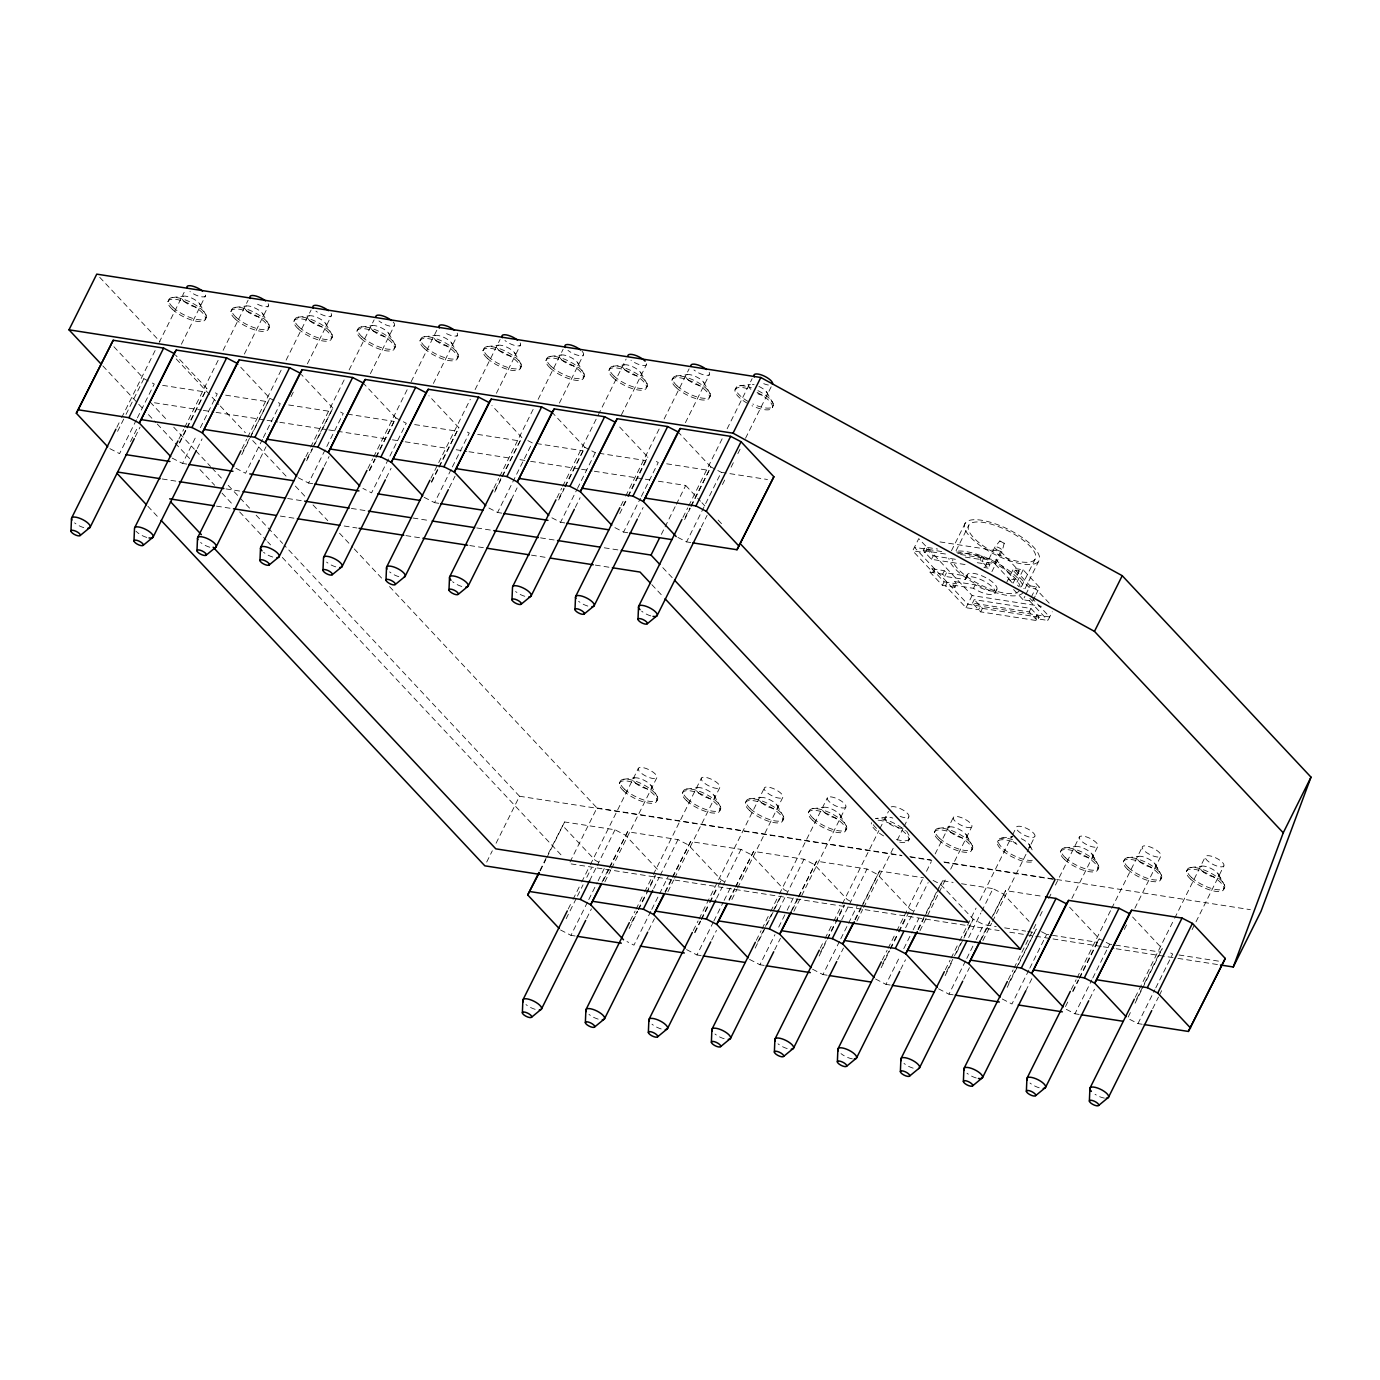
<?xml version="1.0" encoding="UTF-8"?>
<svg xmlns="http://www.w3.org/2000/svg" width="1380" height="1380" viewBox="0 0 1380 1380"><rect width="100%" height="100%" fill="white"/><g stroke="black" fill="none" stroke-linecap="round" stroke-linejoin="round"><path stroke-width="0.75" stroke-dasharray="5 3.75" d="M999.793 540.995L1004.209 543.272L999.793 540.995L994.842 547.187L984.578 567.801M1004.209 543.272L1002.208 550.982L991.927 571.596M167.981 301.685L168.843 299.943M116.852 427.3L120.698 419.589M121.664 417.657L155.302 350.175M159.149 342.464L184.144 292.336M117.593 431.354L125.097 416.294M126.029 414.414L143.848 378.689L111.021 343.655M136.43 419.779L119.56 453.641L109.158 448.276M137.379 417.899L154.25 384.037L150.782 382.26M130.513 441.617L138.017 426.558M135.24 436.77L140.053 427.145M181.384 344.224L205.413 296.027M205.413 319.108L206.293 317.365M230.978 311.501L231.84 309.758M178.9 439.03L183.695 429.404M184.661 427.472L219.265 358.058M223.112 350.348L248.107 300.219M179.331 442.67L185.903 429.508M186.835 427.628L206.862 388.487L175.45 354.988M179.659 443.032L186.231 429.87M187.163 427.99L206.862 388.487M172.155 458.091L182.557 463.439L196.633 435.235M200.376 427.714L217.264 393.852L212.054 391.178M197.288 448.517L202.084 438.875M244.381 354.039L268.427 305.843M268.427 328.906L269.29 327.163M293.974 321.298L294.854 319.556M241.897 448.845L246.71 439.202M247.658 437.27L281.313 369.788M286.109 360.146L311.104 310.017M243.277 450.605L269.859 398.303L237.032 363.268M241.724 454.727L249.228 439.685M250.16 437.788L269.859 398.303L275.051 400.976M262.441 439.392L245.554 473.254L235.152 467.889M263.373 437.512L280.261 403.65L276.794 401.873M260.285 458.315L266.047 446.741M291.042 396.612L293.94 390.833M307.395 363.837L331.424 315.64M331.424 338.721L332.287 336.979M356.989 331.114L357.851 329.372M305.86 456.728L309.707 449M310.673 447.086L344.31 379.603M349.123 369.961L374.118 319.832M307.223 458.522L311.915 449.121M312.846 447.241L332.856 408.101L301.461 374.601M306.602 460.765L332.856 408.101M298.166 477.704L308.568 483.052L343.258 413.465L338.065 410.774M324.248 466.199L329.061 456.556M370.392 373.652L394.421 325.456M394.421 348.519L395.284 346.777M419.986 340.912L420.848 339.17M367.908 468.458L372.704 458.816M373.67 456.884L407.307 389.402M411.154 381.691L437.115 329.63M369.288 470.218L374.912 458.919M375.843 457.039L395.87 417.916L363.026 382.881M369.599 470.58L375.222 459.281M376.171 457.401L395.87 417.916L406.272 423.263L389.384 457.125M388.453 459.005L371.565 492.867L362.906 488.399M386.297 477.929L391.092 468.286M433.389 383.45L457.436 335.254M457.436 358.334L458.298 356.592M482.983 350.727L483.863 348.985M430.905 478.256L470.321 399.217M475.117 389.574L500.112 339.446M431.354 481.896L437.909 468.734M438.857 466.854L458.867 427.714L428.887 395.732M431.664 482.258L438.236 469.096M439.168 467.216L458.867 427.714M424.16 497.318L434.562 502.665L451.45 468.82M452.381 466.94L469.269 433.079L465.802 431.285M449.293 487.744L455.055 476.169M496.403 393.265L520.433 345.069M520.433 368.132L521.295 366.39M545.997 360.525L546.86 358.783M493.902 488.072L498.715 478.429M499.681 476.497L533.318 409.015M538.131 399.372L563.126 349.244M495.282 489.831L500.923 478.532M501.854 476.652L521.864 437.529L491.901 405.53M494.678 492.074L521.864 437.529M488.9 508.013L497.576 512.48L532.266 442.877L527.074 440.203M511.342 499.474L517.103 487.899M559.4 403.064L583.43 354.867M583.43 377.947L584.292 376.205M608.994 370.34L609.857 368.598M556.916 497.87L561.712 488.227M562.678 486.312L597.281 416.898M598.247 414.966L626.123 359.059M559.228 497.749L563.92 488.348M564.851 486.467L584.861 447.327L552.034 412.292M558.607 499.991L564.23 488.71M565.179 486.83L584.861 447.327L590.071 450.001M551.897 517.811L560.573 522.278L576.512 490.314M577.461 488.434L595.28 452.692L645.668 460.541L647.875 457.142L617.895 425.144M575.305 507.357L580.1 497.714M621.448 414.811L646.444 364.682M646.444 387.746L647.306 386.003M671.991 380.138L672.871 378.396M620.879 505.753L624.726 498.042M625.675 496.11L659.33 428.628M664.125 418.985L689.12 368.857M623.173 505.684L626.917 498.145M627.866 496.265L645.668 460.541M619.741 513.567L627.245 498.508M628.176 496.627L647.875 457.142M614.911 527.626L623.57 532.093L640.458 498.232M641.389 496.352L658.277 462.49L654.81 460.713M638.302 517.155L643.115 507.512M685.412 422.677L709.441 374.48M709.441 397.561L710.303 395.819M486.692 862.069L492.315 850.787M496.075 843.249L519.518 796.243L284.09 544.996M661.348 534.37L664.159 528.73M665.091 526.85L675.407 506.167M676.338 504.286L685.722 485.467L658.105 481.172M747.236 403.236A20.7 7.107 26.5 0 1 735.005 389.954L735.868 388.211A20.7 7.107 26.5 0 1 751.393 387.832M682.91 517.483L687.723 507.84M688.689 505.925L722.327 438.443M727.139 428.801L752.135 378.672M685.239 517.362L689.914 507.961M690.863 506.081L710.873 466.94L678.046 431.906M684.618 519.605L690.241 508.323M691.173 506.443L710.873 466.94L716.082 469.614M677.908 537.424L686.585 541.891L721.274 472.305L767.487 479.498M701.299 526.97L707.077 515.395M722.447 484.553L725.345 478.757M731.107 467.199L733.988 461.403M737.834 453.692L740.715 447.914M745.528 438.271L771.472 386.21M539.908 870.487L547.411 855.445M548.343 853.565L564.61 821.963L615.014 829.794L625.416 835.159L658.243 870.193M540.218 870.866L545.859 859.568M546.791 857.687L564.61 821.963M772.438 407.359L773.3 405.616M389.54 586.586L596.971 807.956L569.216 863.621L999.155 930.551M619.361 783.392L620.224 781.649M568.232 909.006L572.079 901.295M573.045 899.363L580.739 883.942M581.705 882.01L589.381 866.588M590.347 864.656L638.405 768.263M566.162 918.701L576.478 898.001M577.427 896.12L583.05 884.839M586.793 877.318L591.485 867.917M589.691 880.578L596.246 867.416M597.195 865.536L615.014 829.794M560.539 929.982L570.941 935.347L587.828 901.485M588.76 899.605L597.195 882.665M598.144 880.785L605.648 865.743M601.973 882.182L608.528 869.02M609.477 867.14L627.607 831.761L678.011 839.609L688.413 844.974L721.24 879.991L724.707 881.786M603.232 880.664L608.856 869.383M609.788 867.503L627.607 831.761M586.638 918.476L591.434 908.834M604.889 881.837L610.667 870.28M611.616 868.348L656.811 777.734A10.35 3.554 26.5 0 0 644.684 768.022A10.35 3.554 26.5 0 0 641.338 773.231A10.35 3.554 26.5 0 0 656.811 777.734M656.811 800.797L657.673 799.072M682.375 793.19L683.238 791.465M630.281 920.736L635.093 911.093M636.042 909.178L643.736 893.74M644.702 891.825L652.395 876.386M653.344 874.471L701.42 778.061M631.661 922.495L637.284 911.214M638.233 909.334L645.736 894.274M646.668 892.394L655.103 875.472M629.177 928.499L637.612 911.576M638.543 909.696L655.431 875.834M653.637 888.513L659.261 877.232M660.192 875.351L678.011 839.609M650.825 911.283L633.955 945.145L627.003 941.574M651.757 909.403L668.644 875.558M664.97 891.998L671.543 878.818M672.474 876.938L690.604 841.576L741.008 849.407L751.41 854.772L784.254 889.807L787.721 891.584M665.298 892.36L671.853 879.181M672.802 877.301L690.604 841.576M648.669 930.206L654.448 918.649M667.903 891.653L673.664 880.078M674.63 878.163L719.808 787.532A10.35 3.554 26.5 0 0 707.698 777.837A10.35 3.554 26.5 0 0 704.335 783.029A10.35 3.554 26.5 0 0 719.808 787.532M719.808 810.612L720.67 808.87M745.373 803.005L746.235 801.263M693.278 930.551L698.09 920.909M699.056 918.977L764.417 787.877M694.658 932.294L700.298 921.012M701.23 919.132L708.734 904.09M709.665 902.21L717.169 887.168M694.985 932.673L700.609 921.374M701.558 919.494L709.044 904.452M709.993 902.572L717.497 887.53M718.428 885.649L721.24 879.991M716.634 898.311L722.258 887.03M723.189 885.149L741.008 849.407M686.55 949.595L696.952 954.96L712.891 922.978M713.822 921.098L723.206 902.279M724.138 900.398L731.642 885.356M728.916 899.915L734.539 888.634M735.471 886.753L753.618 851.374L804.023 859.223L814.424 864.587L847.251 899.605L852.443 902.296M729.227 900.278L734.867 888.996M735.799 887.116L753.618 851.374M711.666 940.022L716.479 930.379M731.866 899.536L736.661 889.893M737.627 887.961L782.805 797.347A10.35 3.554 26.5 0 0 770.696 787.635A10.35 3.554 26.5 0 0 767.332 792.845A10.35 3.554 26.5 0 0 782.805 797.347M934.933 569.198L933.208 572.683L912.68 550.793L918.752 538.614L972.106 595.539L1041.4 606.32M782.805 820.41L783.685 818.685M965.051 564.541L931.448 559.314L923.237 550.551L924.962 547.084L937.572 549.033M927.015 549.275L925.29 552.742L912.68 550.793M931.448 559.314L933.173 555.83L924.962 547.084M808.37 812.803L809.232 811.078M954.96 587.293L942.367 585.327L930.051 572.2L931.793 568.715L944.386 570.682L946.438 572.855L967.035 576.064A16.56 5.692 26.5 0 1 983.854 576.702A16.56 5.692 26.5 0 1 996.429 590.123A16.56 5.692 26.5 0 1 975.229 584.827L954.649 581.618L952.907 585.103L954.96 587.293L956.702 583.809L954.649 581.618M756.292 940.349L761.087 930.707M762.053 928.774L769.747 913.353M770.713 911.438L778.389 896M779.355 894.085L827.414 797.675M951.441 550.81L965.207 523.175M757.672 942.109L781.115 895.085M755.17 948.112L781.425 895.448M952.907 585.103L973.504 588.311A16.56 5.692 26.5 0 0 994.704 593.59A16.56 5.692 26.5 0 0 982.129 580.169A16.56 5.692 26.5 0 0 965.293 579.548L944.713 576.34L942.661 574.149L944.386 570.682M956.03 550.861L968.898 525.073M944.713 576.34L946.438 572.855M778.7 910.006L785.255 896.845M786.203 894.965L804.023 859.223M942.367 585.327L944.092 581.843L931.793 568.715M947.249 582.343L945.507 585.827L966.034 607.718L978.627 609.684L980.369 606.2M749.547 959.393L759.949 964.758L774.956 934.657M778.7 927.136L786.203 912.094M787.152 910.213L794.656 895.172M790.982 911.594L797.537 898.432M798.485 896.552L816.615 861.172L867.02 869.02L877.421 874.385L910.248 909.42L913.715 911.197M792.241 910.093L797.864 898.794M798.796 896.914L816.615 861.172M774.68 949.82L780.442 938.262M793.897 911.266L845.819 807.145A10.35 3.554 26.5 0 0 833.693 797.45A10.35 3.554 26.5 0 0 830.346 802.643A10.35 3.554 26.5 0 0 845.819 807.145M965.603 578.048L967.328 574.563M965.293 579.548L967.035 576.064M981.68 555.899L989.874 564.661L988.149 568.146L979.938 559.383L981.68 555.899L956.478 551.983M845.819 830.225L846.682 828.483M983.716 558.089L981.991 561.574L994.583 563.54L1013.058 583.24L1019.992 569.319M973.504 588.311L975.229 584.827M966.034 607.718L972.106 595.539M972.469 603.112L974.211 599.627L1030.912 608.459L1039.123 617.205L1037.38 620.69L980.68 611.875L972.469 603.112L1029.187 611.927L1037.38 620.69M994.583 563.54L1000.655 551.362L937.658 541.547M980.68 611.875L982.422 608.39L974.211 599.627M995.032 593.21L996.757 589.726M820.255 948.233L824.102 940.522M825.05 938.59L832.744 923.168M833.71 921.236L841.403 905.815M842.352 903.883L878.888 830.622M879.854 828.69L888.496 811.337M820.669 951.907L826.292 940.625M827.241 938.745L834.745 923.703M835.676 921.823L844.111 904.883M819.116 956.047L826.62 940.988M827.552 939.107L844.439 905.263M1006.762 582.257L1013.696 568.336L1023.149 569.819L1039.554 587.328L1036.087 594.297M841.697 919.805L867.02 869.02M1023.149 569.819L1016.198 583.74L1018.94 586.655M812.544 969.209L822.946 974.573L839.834 940.712M840.765 938.831L857.653 904.97M854.91 919.529L879.612 870.987L923.72 877.852M855.238 919.891L860.861 908.609M861.81 906.729L879.612 870.987M1021.321 586.811L1035.103 559.176A37.26 12.8 26.5 0 0 991.495 524.245A37.26 12.8 26.5 0 0 979.386 542.961A37.26 12.8 26.5 0 0 1035.103 559.176M837.677 959.635L843.456 948.06M856.911 921.064L862.673 909.506M863.639 907.574L893.429 847.803M897.276 840.092L903.055 828.518M904.003 826.603L908.816 816.96M1024.995 588.708L1038.778 561.073A41.4 14.231 26.5 0 0 990.34 522.244A41.4 14.231 26.5 0 0 976.885 543.065A41.4 14.231 26.5 0 0 1038.778 561.073M1035.224 596.022L1032.62 601.249L1023.167 599.783L1024.909 596.298M1025.771 594.556L1030.101 585.862L1013.696 568.336M908.816 840.023L909.679 838.298M1031.205 597.281L1036.415 586.845M1029.187 611.927L1030.912 608.459M1037.07 615.032L1035.328 618.499L1047.938 620.465L1052.267 611.771M934.381 832.416L935.243 830.691M882.286 959.963L887.099 950.32M888.065 948.388L895.741 932.966M896.707 931.052L922.668 878.991M926.515 871.28L931.31 861.638M935.157 853.927L953.425 817.288M882.734 963.602L889.307 950.441M890.238 948.56L897.742 933.501M898.673 931.621L906.177 916.579M881.182 967.725L889.617 950.803M890.566 948.923L898.052 933.863M899.001 931.983L910.248 909.42M905.642 927.74L911.266 916.458M912.197 914.578L928.154 882.596M875.558 979.006L885.96 984.371L900.019 956.15M903.779 948.629L912.215 931.707M913.146 929.827L918.787 918.545M917.924 929.327L925.428 914.284M926.36 912.404L937.606 889.841M938.555 887.961L942.626 880.785L953.131 882.424M918.235 929.706L923.858 918.407M924.807 916.527L936.054 893.964M937.003 892.084L942.626 880.785M900.674 969.433L905.487 959.807M919.908 930.879L926.635 917.39M927.602 915.458L938.176 894.24M939.142 892.325L946.818 876.886M950.665 869.176L971.813 826.758A10.35 3.554 26.5 0 0 959.704 817.064A10.35 3.554 26.5 0 0 956.34 822.256A10.35 3.554 26.5 0 0 971.813 826.758M971.813 849.839L972.693 848.096M997.378 842.231L998.24 840.489M945.3 969.778L950.096 960.135M951.062 958.203L958.755 942.781M959.721 940.85L976.057 908.074M979.904 900.364L1011.626 836.729M1012.592 834.814L1016.422 827.103M946.68 971.52L960.739 943.316M964.499 935.795L973.262 919.218L940.418 884.183L930.017 878.836M945.128 975.66L952.614 960.601M956.375 953.08L962.947 939.918M963.878 938.038L973.262 919.218L983.664 924.583L996.256 926.549M968.639 937.538L980.835 913.094M981.767 911.214L993.031 888.634L1003.433 893.999L1029.118 921.409M938.555 988.822L948.957 994.187L965.845 960.325M966.776 958.445L975.212 941.505M976.16 939.625L983.664 924.583M979.99 941.022L990.305 920.339M991.237 918.459L1005.623 890.6L1043.435 896.483M981.249 939.504L989.684 922.582M993.428 915.044L1005.623 890.6M963.688 979.248L969.45 967.673M982.905 940.677L991.565 923.341M992.531 921.409L1026.168 853.927M1027.134 851.995L1034.828 836.573A10.35 3.554 26.5 0 0 1022.701 826.861A10.35 3.554 26.5 0 0 1019.337 832.071A10.35 3.554 26.5 0 0 1034.828 836.573M1060.375 852.029L1061.255 850.304M1008.297 979.576L1013.11 969.933M1014.059 968.001L1036.173 923.669M1040.02 915.958L1042.901 910.162M1048.662 898.604L1051.56 892.808M1055.407 885.098L1079.436 836.901M1008.745 983.216L1015.301 970.054M1016.249 968.173L1036.259 929.033L1007.193 987.338M1028.842 970.123L1011.954 1003.985L1001.552 998.62M1029.773 968.242L1046.661 934.398L1097.066 942.23L1099.256 938.831L1066.43 903.797M1025.72 990.978L1032.447 977.489M1071.863 898.432L1097.824 846.371A10.35 3.554 26.5 0 0 1085.715 836.677A10.35 3.554 26.5 0 0 1082.351 841.869A10.35 3.554 26.5 0 0 1097.824 846.371M1097.824 869.452L1098.687 867.71M1123.389 861.845L1124.252 860.102M1071.294 989.391L1076.107 979.748M1077.073 977.816L1110.71 910.334M1111.676 908.402L1142.433 846.716M1072.674 991.133L1078.315 979.852M1079.246 977.972L1097.066 942.23M1065.498 1006.555L1068.31 1000.914M1073.002 991.495L1078.625 980.214M1079.574 978.334L1099.256 938.831L1104.466 941.522M1066.292 1009.332L1074.968 1013.8L1091.839 979.938M1092.788 978.058L1109.658 944.196L1160.062 952.045L1162.253 948.647L1132.29 916.665M1089.683 998.861L1094.495 989.219M1124.303 929.447L1127.184 923.669M1134.878 908.247L1160.822 856.187A10.35 3.554 26.5 0 0 1148.712 846.475A10.35 3.554 26.5 0 0 1145.348 851.684A10.35 3.554 26.5 0 0 1160.822 856.187M1160.822 879.25L1161.684 877.508M1186.386 871.643L1187.249 869.918M1135.257 997.257L1173.707 920.132M1174.673 918.217L1205.43 856.514M1136.62 999.068L1160.062 952.045M1130.375 1012.592L1127.563 1018.233L1137.965 1023.598L1142.174 1024.253M1135.067 1003.191L1141.622 990.029M1142.571 988.149L1162.253 948.647M1137.965 1023.598L1154.853 989.736M1155.784 987.856L1172.672 954.011L1169.205 952.217M1152.697 1008.659L1158.458 997.102M1159.424 995.17L1162.305 989.391M1192.113 929.62L1223.836 865.985A10.35 3.554 26.5 0 0 1211.709 856.29A10.35 3.554 26.5 0 0 1208.345 861.482A10.35 3.554 26.5 0 0 1223.836 865.985M1223.836 889.065L1224.698 887.323M172.207 297.58L183.35 296.148M235.204 307.378L246.364 305.963M298.218 317.193L309.362 315.761M361.215 326.991L372.359 325.577M424.212 336.806L435.373 335.375M487.226 346.604L498.37 345.19M550.223 356.42L561.367 354.988M613.22 366.218L624.381 364.803M676.235 376.033L687.378 374.601M739.232 385.831L750.375 384.416M623.587 779.286L634.748 777.854M686.602 789.084L697.745 787.67M749.599 798.899L760.742 797.468M812.596 808.697L823.757 807.283M886.753 817.081L875.61 818.513A20.7 7.107 26.5 0 1 905.401 830.743M938.607 828.311L949.751 826.896M1001.604 838.126L1012.765 836.694A10.35 3.554 26.5 0 0 1017.198 844.525M1064.618 847.924L1075.762 846.509M1127.615 857.739L1138.759 856.307M1190.612 867.537L1201.773 866.123M162.65 385.348L204.654 391.886M225.665 395.163L267.668 401.701M288.662 404.961L330.665 411.499M347.467 414.121L393.662 421.314M414.673 424.574L456.659 431.112M477.67 434.389L519.673 440.927M536.475 443.532L582.67 450.725M666.678 463.801L708.682 470.339M154.457 402.77L201.204 410.05M203.326 410.378L213.952 412.034M216.074 412.361L264.96 419.969M267.082 420.314L277.708 421.952M279.829 422.297L326.577 429.577M328.716 429.905L390.333 439.496M392.455 439.823L403.081 441.479M405.22 441.807L447.707 448.431M456.211 449.742L466.837 451.398M468.959 451.726L511.463 458.35M519.967 459.661L528.471 460.989M530.593 461.317L579.462 468.924M581.601 469.269L592.227 470.908M594.349 471.253L643.218 478.86M645.34 479.188L649.601 479.843M941.729 551.552L914.423 547.308L967.76 604.233L1049.663 616.981L1032.62 598.799M960.618 554.501L996.326 560.056L1014.783 579.755L1008.487 578.789L1012.592 583.154M923.237 550.551L946.335 554.156M965.241 557.089L979.938 559.383M933.173 555.83L958.376 559.763M977.281 562.695L989.874 564.661M983.94 567.491L988.149 568.146M1030.101 585.862L1039.554 587.328M930.051 572.2L942.661 574.149M182.557 463.439L186.766 464.094M308.568 483.052L312.76 483.707M434.562 502.665L438.771 503.32M497.576 512.48L501.768 513.136M560.573 522.278L564.782 522.934M623.57 532.093L627.779 532.749M686.585 541.891L690.776 542.547M944.092 581.843L956.702 583.809M162.254 478.981L177.123 481.31M226.01 488.917L240.879 491.228M287.644 498.508L304.635 501.147M351.382 508.427L366.269 510.738M413.017 518.018L430.008 520.657M476.773 527.936L491.642 530.248M540.529 537.855L555.398 540.184M604.268 547.791L619.154 550.102M982.422 608.39L1039.123 617.205M216.47 506.132L231.374 508.444M280.33 516.068L295.234 518.38M344.189 526.004L356.954 527.988M405.91 535.613L420.814 537.924M469.769 545.548L484.656 547.877M531.49 555.157L546.394 557.486M595.349 565.093L610.236 567.422M596.971 807.956L901.33 855.324M909.851 856.652L931.138 859.964M943.903 861.948L1054.579 879.181M1056.701 879.509L1250.384 909.662M519.518 796.243L902.037 855.773M910.541 857.101L931.793 860.413M944.541 862.397L1055.044 879.595M961.515 883.735L993.031 888.634M1004.657 927.86L1025.668 931.12M1027.755 931.448L1034.069 932.432M1178.969 954.977L1218.868 961.187M1009.781 932.207L1101.309 946.456M1103.431 946.784L1114.074 948.44M1116.213 948.767L1175.794 958.048M1177.934 958.376L1218.368 964.672M570.941 935.347L575.15 935.985M696.952 954.96L701.144 955.598M759.949 964.758L764.158 965.413M822.946 974.573L827.155 975.212M885.96 984.371L890.152 985.027M948.957 994.187L953.166 994.825M1074.968 1013.8L1079.16 1014.438M717.807 470.511L721.274 472.305M591.813 450.898L595.28 452.692M143.848 378.689L149.057 381.363M1106.191 942.419L1109.658 944.196M1041.452 931.707L1046.661 934.398M598.713 862.172L595.246 860.378L562.402 825.361M1000.655 551.362L1019.13 571.061L1012.834 570.078L1029.238 587.604L1035.535 588.587L1049.749 603.733M1029.877 598.334L1032.62 601.249M1029.463 600.766L1047.938 620.465M1013.593 589.553L1023.167 599.783M685.722 485.467L700.436 501.164M701.903 502.734L704.852 505.891M718.1 520.019L722.516 524.728M662.797 567.629L673.095 578.617M651.826 584.62L663.59 597.195M99.705 277.277L160.028 341.654M176.209 358.921L218.868 404.461M220.334 406.031L245.347 432.716M252.713 440.565L288.023 478.239M295.372 486.088L305.67 497.093M313.036 504.942L327.75 520.639M339.514 533.198L352.745 547.325M354.229 548.895L383.657 580.29M150.196 402.115L167.86 420.952M173.742 427.231L194.339 449.225M195.822 450.794L210.536 466.492M212.003 468.061L222.301 479.05M228.183 485.329L250.263 508.892M256.145 515.171L282.624 543.427M102.844 365.924L142.554 408.325M148.454 414.604L155.802 422.453M157.268 424.022L189.647 458.557M199.945 469.545L214.659 485.243M222.007 493.091L233.772 505.666M239.672 511.945L266.15 540.201M267.616 541.771L270.566 544.91M282.331 557.468L561.867 855.773M147.867 506.253L158.165 517.241M1217.971 873.661L1223.042 882.614M1218.713 874.937L1224.491 885.201M1154.974 863.846L1160.028 872.816M1155.698 865.139L1161.494 875.386M1091.977 854.048L1097.031 863M1092.701 855.341L1098.497 865.588M1028.963 844.232L1030.998 847.82M1029.704 845.526L1032.602 850.649M766.59 391.954L773.111 403.495M965.966 834.434L971.037 843.387M966.69 835.728L972.486 845.975M703.593 382.156L710.114 393.68M906.591 831.036L909.489 836.159A20.7 7.107 26.5 0 1 894.154 838.678M640.579 372.341L647.099 383.882M839.954 814.821L846.475 826.361M577.582 362.543L584.102 374.066M776.957 805.006L783.478 816.546M514.585 352.728L521.105 364.268M713.96 795.208L720.481 806.748M451.57 342.93L458.091 354.453M650.946 785.393L657.466 796.933M388.574 333.115L395.094 344.655M325.577 323.317L332.097 334.84M262.562 313.502L269.083 325.042M199.565 303.704L206.086 315.227M1023.167 592.4A41.4 14.231 26.5 0 1 983.491 587.828A41.4 14.231 26.5 0 1 948.836 558.245M958.41 551.034A41.4 14.231 26.5 0 1 998.878 564.006A41.4 14.231 26.5 0 1 1023.926 588.639M1019.492 590.502A37.26 12.8 26.5 0 1 983.767 586.397A37.26 12.8 26.5 0 1 952.597 559.78M957.668 553.725A37.26 12.8 26.5 0 1 994.808 563.385A37.26 12.8 26.5 0 1 1020.165 587.121M757.913 390.626A20.7 7.107 26.5 0 1 773.214 405.927A20.7 7.107 26.5 0 1 752.876 403.995M748.098 401.494A20.7 7.107 26.5 0 1 735.868 388.211M758.914 386.417A10.35 3.554 26.5 0 1 767.418 394.301A10.35 3.554 26.5 0 1 757.206 393.49M750.841 389.384A10.35 3.554 26.5 0 1 754.118 384.71M757.051 392.369A20.7 7.107 26.5 0 1 772.352 407.652A20.7 7.107 26.5 0 1 752.014 405.737M735.005 389.954A20.7 7.107 26.5 0 1 750.513 389.574M876.524 828.431A20.7 7.107 26.5 0 1 872.436 822.998M902.106 828.155A10.35 3.554 26.5 0 1 886.495 821.324A10.35 3.554 26.5 0 1 892.826 818.081M878.059 820.168A20.7 7.107 26.5 0 1 905.987 833.917A20.7 7.107 26.5 0 1 897.983 841.8M883.597 835.9A20.7 7.107 26.5 0 1 871.384 822.618M1021.286 838.695A10.35 3.554 26.5 0 1 1028.117 847.769M1032.326 860.275A20.7 7.107 26.5 0 1 1001.087 846.596A20.7 7.107 26.5 0 1 1013.765 840.11M1031.464 862.017A20.7 7.107 26.5 0 1 999.396 847.389A20.7 7.107 26.5 0 1 1016.163 843.128M976.195 1077.97A10.35 3.554 26.5 0 1 967.001 1073.243M891.239 806.869A10.35 3.554 26.5 0 1 907.488 813.441A10.35 3.554 26.5 0 1 900.122 816.339M787.187 1048.559A10.35 3.554 26.5 0 1 777.992 1043.815M724.172 1038.743A10.35 3.554 26.5 0 1 714.978 1034.017M1104.414 1098.101A10.35 3.554 26.5 0 1 1095.03 1094.288M661.175 1028.945A10.35 3.554 26.5 0 1 651.981 1024.202M598.178 1019.13A10.35 3.554 26.5 0 1 588.984 1014.404M913.181 1068.172A10.35 3.554 26.5 0 1 903.986 1063.428M535.164 1009.332A10.35 3.554 26.5 0 1 525.97 1004.588M1039.192 1087.785A10.35 3.554 26.5 0 1 1029.998 1083.041M852.392 1058.874A10.35 3.554 26.5 0 1 840.989 1053.63M646.634 363.734A10.35 3.554 26.5 0 1 641.303 365.2A10.35 3.554 26.5 0 1 630.953 360.163M524.797 596.281A10.35 3.554 26.5 0 1 515.602 591.537M457.159 333.115A10.35 3.554 26.5 0 1 454.348 336.099A10.35 3.554 26.5 0 1 443.981 332.201M335.788 566.852A10.35 3.554 26.5 0 1 326.594 562.109M393.11 321.937A10.35 3.554 26.5 0 1 391.351 326.301A10.35 3.554 26.5 0 1 378.948 320.936M272.791 557.054A10.35 3.554 26.5 0 1 263.597 552.311M768.367 385.02A10.35 3.554 26.5 0 1 763.744 383.675M650.808 615.894A10.35 3.554 26.5 0 1 641.614 611.15M331.166 313.502A10.35 3.554 26.5 0 1 327.353 316.382A10.35 3.554 26.5 0 1 315.951 311.138M209.795 547.239A10.35 3.554 26.5 0 1 200.6 542.495M268.151 303.704A10.35 3.554 26.5 0 1 265.339 306.688A10.35 3.554 26.5 0 1 254.972 302.772M146.78 537.441A10.35 3.554 26.5 0 1 135.999 531.231M582.119 351.348A10.35 3.554 26.5 0 1 580.359 355.712A10.35 3.554 26.5 0 1 567.956 350.365M461.8 586.466A10.35 3.554 26.5 0 1 452.606 581.722M205.603 295.096A10.35 3.554 26.5 0 1 200.273 296.562A10.35 3.554 26.5 0 1 189.94 291.525M83.783 527.626A10.35 3.554 26.5 0 1 74.589 522.882M709.182 372.341A10.35 3.554 26.5 0 1 705.37 375.222A10.35 3.554 26.5 0 1 693.968 369.978M587.811 606.079A10.35 3.554 26.5 0 1 578.617 601.335M520.174 342.93A10.35 3.554 26.5 0 1 516.361 345.794A10.35 3.554 26.5 0 1 504.959 340.55M398.803 576.668A10.35 3.554 26.5 0 1 389.609 571.924M996.015 549.188A4.14 1.415 26.5 0 0 1002.208 550.982A4.14 1.415 26.5 0 0 997.361 547.101A4.14 1.415 26.5 0 0 996.015 549.188M677.149 385.952A20.7 7.107 26.5 0 0 709.234 397.354A20.7 7.107 26.5 0 0 688.379 378.017A20.7 7.107 26.5 0 0 677.149 385.952M687.827 379.569A10.35 3.554 26.5 0 0 703.869 385.262A10.35 3.554 26.5 0 0 693.45 375.602A10.35 3.554 26.5 0 0 687.827 379.569M676.269 387.694A20.7 7.107 26.5 0 0 708.354 399.096A20.7 7.107 26.5 0 0 687.516 379.759A20.7 7.107 26.5 0 0 676.269 387.694M614.135 376.154A20.7 7.107 26.5 0 0 646.22 387.538A20.7 7.107 26.5 0 0 625.382 368.219A20.7 7.107 26.5 0 0 614.135 376.154M624.83 369.771A10.35 3.554 26.5 0 0 640.872 375.464A10.35 3.554 26.5 0 0 630.453 365.804A10.35 3.554 26.5 0 0 624.83 369.771M613.272 377.879A20.7 7.107 26.5 0 0 645.357 389.281A20.7 7.107 26.5 0 0 624.519 369.961A20.7 7.107 26.5 0 0 613.272 377.879M551.138 366.338A20.7 7.107 26.5 0 0 583.223 377.74A20.7 7.107 26.5 0 0 562.385 358.403A20.7 7.107 26.5 0 0 551.138 366.338M561.832 359.956A10.35 3.554 26.5 0 0 577.875 365.648A10.35 3.554 26.5 0 0 567.456 355.988A10.35 3.554 26.5 0 0 561.832 359.956M550.275 368.081A20.7 7.107 26.5 0 0 582.36 379.483A20.7 7.107 26.5 0 0 561.522 360.146A20.7 7.107 26.5 0 0 550.275 368.081M488.141 356.54A20.7 7.107 26.5 0 0 520.226 367.925A20.7 7.107 26.5 0 0 499.37 348.605A20.7 7.107 26.5 0 0 488.141 356.54M498.836 350.158A10.35 3.554 26.5 0 0 514.861 355.85A10.35 3.554 26.5 0 0 504.442 346.19A10.35 3.554 26.5 0 0 498.836 350.158M487.261 358.282A20.7 7.107 26.5 0 0 519.346 369.668A20.7 7.107 26.5 0 0 498.508 350.348A20.7 7.107 26.5 0 0 487.261 358.282M425.126 346.725A20.7 7.107 26.5 0 0 457.211 358.127A20.7 7.107 26.5 0 0 436.373 338.79A20.7 7.107 26.5 0 0 425.126 346.725M435.821 340.343A10.35 3.554 26.5 0 0 451.864 346.035A10.35 3.554 26.5 0 0 441.445 336.375A10.35 3.554 26.5 0 0 435.821 340.343M424.264 348.467A20.7 7.107 26.5 0 0 456.349 359.87A20.7 7.107 26.5 0 0 435.511 340.532A20.7 7.107 26.5 0 0 424.264 348.467M362.129 336.927A20.7 7.107 26.5 0 0 394.214 348.312A20.7 7.107 26.5 0 0 373.376 328.992A20.7 7.107 26.5 0 0 362.129 336.927M372.824 330.545A10.35 3.554 26.5 0 0 388.867 336.237A10.35 3.554 26.5 0 0 378.448 326.577A10.35 3.554 26.5 0 0 372.824 330.545M361.267 338.669A20.7 7.107 26.5 0 0 393.352 350.054A20.7 7.107 26.5 0 0 372.514 330.734A20.7 7.107 26.5 0 0 361.267 338.669M299.132 327.112A20.7 7.107 26.5 0 0 331.217 338.514A20.7 7.107 26.5 0 0 310.379 319.177A20.7 7.107 26.5 0 0 299.132 327.112M309.827 320.729A10.35 3.554 26.5 0 0 325.853 326.422A10.35 3.554 26.5 0 0 315.434 316.762A10.35 3.554 26.5 0 0 309.827 320.729M298.252 328.854A20.7 7.107 26.5 0 0 330.338 340.256A20.7 7.107 26.5 0 0 309.5 320.919A20.7 7.107 26.5 0 0 298.252 328.854M236.118 317.314A20.7 7.107 26.5 0 0 268.203 328.699A20.7 7.107 26.5 0 0 247.365 309.379A20.7 7.107 26.5 0 0 236.118 317.314M246.813 310.931A10.35 3.554 26.5 0 0 262.856 316.624A10.35 3.554 26.5 0 0 252.437 306.964A10.35 3.554 26.5 0 0 246.813 310.931M235.256 319.056A20.7 7.107 26.5 0 0 267.341 330.441A20.7 7.107 26.5 0 0 246.503 311.121A20.7 7.107 26.5 0 0 235.256 319.056M173.121 307.498A20.7 7.107 26.5 0 0 205.206 318.901A20.7 7.107 26.5 0 0 184.368 299.564A20.7 7.107 26.5 0 0 173.121 307.498M183.816 301.116A10.35 3.554 26.5 0 0 199.859 306.809A10.35 3.554 26.5 0 0 189.44 297.149A10.35 3.554 26.5 0 0 183.816 301.116M172.258 309.241A20.7 7.107 26.5 0 0 204.344 320.643A20.7 7.107 26.5 0 0 183.506 301.306A20.7 7.107 26.5 0 0 172.258 309.241M624.519 789.205A20.7 7.107 26.5 0 0 656.587 800.59A20.7 7.107 26.5 0 0 635.749 781.27A20.7 7.107 26.5 0 0 624.519 789.205M635.197 782.822A10.35 3.554 26.5 0 0 651.239 788.515A10.35 3.554 26.5 0 0 640.82 778.855A10.35 3.554 26.5 0 0 635.197 782.822M623.639 790.947A20.7 7.107 26.5 0 0 655.724 802.332A20.7 7.107 26.5 0 0 634.886 783.012A20.7 7.107 26.5 0 0 623.639 790.947M687.516 799.003A20.7 7.107 26.5 0 0 719.601 810.405A20.7 7.107 26.5 0 0 698.763 791.068A20.7 7.107 26.5 0 0 687.516 799.003M698.211 792.62A10.35 3.554 26.5 0 0 714.236 798.33A10.35 3.554 26.5 0 0 703.817 788.653A10.35 3.554 26.5 0 0 698.211 792.62M686.654 800.745A20.7 7.107 26.5 0 0 718.721 812.147A20.7 7.107 26.5 0 0 697.883 792.81A20.7 7.107 26.5 0 0 686.654 800.745M750.513 808.818A20.7 7.107 26.5 0 0 782.598 820.203A20.7 7.107 26.5 0 0 761.76 800.883A20.7 7.107 26.5 0 0 750.513 808.818M761.208 802.436A10.35 3.554 26.5 0 0 777.25 808.128A10.35 3.554 26.5 0 0 766.832 798.468A10.35 3.554 26.5 0 0 761.208 802.436M749.65 810.56A20.7 7.107 26.5 0 0 781.736 821.945A20.7 7.107 26.5 0 0 760.898 802.625A20.7 7.107 26.5 0 0 749.65 810.56M813.51 818.616A20.7 7.107 26.5 0 0 845.595 830.018A20.7 7.107 26.5 0 0 824.757 810.681A20.7 7.107 26.5 0 0 813.51 818.616M824.205 812.234A10.35 3.554 26.5 0 0 840.248 817.943A10.35 3.554 26.5 0 0 829.829 808.266A10.35 3.554 26.5 0 0 824.205 812.234M812.648 820.358A20.7 7.107 26.5 0 0 844.733 831.761A20.7 7.107 26.5 0 0 823.894 812.423A20.7 7.107 26.5 0 0 812.648 820.358M939.521 838.229A20.7 7.107 26.5 0 0 971.606 849.632A20.7 7.107 26.5 0 0 950.768 830.294A20.7 7.107 26.5 0 0 939.521 838.229M950.216 831.847A10.35 3.554 26.5 0 0 966.259 837.557A10.35 3.554 26.5 0 0 955.84 827.879A10.35 3.554 26.5 0 0 950.216 831.847M938.659 839.971A20.7 7.107 26.5 0 0 970.744 851.374A20.7 7.107 26.5 0 0 949.906 832.037A20.7 7.107 26.5 0 0 938.659 839.971M1065.533 857.843A20.7 7.107 26.5 0 0 1097.618 869.245A20.7 7.107 26.5 0 0 1076.762 849.908A20.7 7.107 26.5 0 0 1065.533 857.843M1076.227 851.46A10.35 3.554 26.5 0 0 1092.253 857.17A10.35 3.554 26.5 0 0 1081.834 847.493A10.35 3.554 26.5 0 0 1076.227 851.46M1064.653 859.585A20.7 7.107 26.5 0 0 1096.738 870.987A20.7 7.107 26.5 0 0 1075.9 851.65A20.7 7.107 26.5 0 0 1064.653 859.585M1128.53 867.658A20.7 7.107 26.5 0 0 1160.615 879.043A20.7 7.107 26.5 0 0 1139.777 859.723A20.7 7.107 26.5 0 0 1128.53 867.658M1139.225 861.275A10.35 3.554 26.5 0 0 1155.267 866.968A10.35 3.554 26.5 0 0 1144.848 857.308A10.35 3.554 26.5 0 0 1139.225 861.275M1127.667 869.4A20.7 7.107 26.5 0 0 1159.752 880.785A20.7 7.107 26.5 0 0 1138.914 861.465A20.7 7.107 26.5 0 0 1127.667 869.4M1191.527 877.456A20.7 7.107 26.5 0 0 1223.612 888.858A20.7 7.107 26.5 0 0 1202.774 869.521A20.7 7.107 26.5 0 0 1191.527 877.456M1202.222 871.073A10.35 3.554 26.5 0 0 1218.264 876.783A10.35 3.554 26.5 0 0 1207.845 867.106A10.35 3.554 26.5 0 0 1202.222 871.073M1190.664 879.198A20.7 7.107 26.5 0 0 1222.749 890.6A20.7 7.107 26.5 0 0 1201.911 871.263A20.7 7.107 26.5 0 0 1190.664 879.198"/><path stroke-width="1.5" d="M70.967 531.197L71.484 518.863M133.981 541.012L134.481 528.661A10.35 3.554 26.5 0 1 148.126 530.783A10.35 3.554 26.5 0 1 149.006 537.941M196.978 550.81L197.495 538.476M259.975 560.625L260.492 548.274M322.972 570.423L323.489 558.089A10.35 3.554 26.5 0 1 335.995 559.521A10.35 3.554 26.5 0 1 339.877 567.491M385.986 580.238L386.504 567.887M448.983 590.036L449.5 577.702M511.98 599.834L512.498 587.5A10.35 3.554 26.5 0 1 525.004 588.95A10.35 3.554 26.5 0 1 528.885 596.902M522.365 1012.903L522.865 1000.569M574.994 609.65L575.495 597.316M585.361 1022.701L585.879 1010.367M637.991 619.448L638.509 607.114M648.359 1032.516L648.876 1020.182M711.373 1042.314L711.873 1029.98M774.37 1052.129L774.887 1039.795M837.367 1061.927L837.884 1049.594M900.381 1071.743L900.881 1059.409M963.378 1081.541L963.895 1069.207M1026.375 1091.356L1026.892 1079.005M1089.372 1101.154L1089.89 1088.82M1220.489 965L1233.272 966.983L1283.245 832.813L1311 777.147L1122.233 575.702L760.811 377.499L96.755 274.137L69 329.82L101.361 364.355M1311 777.147L1261.027 911.317L1233.272 966.983M107.726 446.758L76.331 413.241L113.212 340.256L163.616 348.105L174.018 353.453L176.226 350.054L226.631 357.903L237.032 363.268L239.223 359.87L289.627 367.718L300.029 373.066L302.22 369.668L352.625 377.516L363.026 382.881L365.234 379.483L415.639 387.332L426.041 392.679L428.231 389.281L478.636 397.13L489.038 402.494L491.228 399.096L541.633 406.945L552.034 412.292L554.243 408.894L604.647 416.743L615.049 422.108L617.24 418.709L667.644 426.558L678.046 431.906L680.236 428.507L730.641 436.356L741.043 441.721L773.87 476.756L736.989 549.74L692.881 542.875M76.331 413.241L113.212 340.256M71.674 517.914L115.886 429.232M78.522 409.843L128.927 417.692L163.616 348.105M174.018 353.453L139.328 423.056L170.723 456.556M128.927 417.692L139.328 423.056L176.226 350.054M134.274 438.702L90.062 527.402L80.264 535.457A5.175 1.777 26.5 0 1 72.519 533.215A5.175 1.777 26.5 0 1 74.21 530.61A5.175 1.777 26.5 0 1 80.264 535.457M134.671 527.729L177.934 440.962M141.519 419.658L191.924 427.49L226.631 357.903M237.032 363.268L202.325 432.854L233.738 466.371M191.924 427.49L202.325 432.854L239.223 359.87M196.322 450.432L153.059 537.2L143.261 545.273A5.175 1.777 26.5 0 1 135.533 543.013A5.175 1.777 26.5 0 1 137.207 540.425A5.175 1.777 26.5 0 1 143.261 545.273M197.685 537.527L240.931 450.777M204.533 429.456L254.921 437.305L289.627 367.718M300.029 373.066L265.339 442.67L296.735 476.169M254.921 437.305L265.339 442.67L302.22 369.668M259.319 460.247L216.074 547.015L206.258 555.071A5.175 1.777 26.5 0 1 198.53 552.828A5.175 1.777 26.5 0 1 200.204 550.223A5.175 1.777 26.5 0 1 206.258 555.071M260.682 547.343L304.894 458.643M267.53 439.271L317.935 447.103L352.625 377.516M363.026 382.881L328.337 452.468L359.731 485.984M317.935 447.103L328.337 452.468L365.234 379.483M323.282 468.131L279.071 556.813L269.272 564.886A5.175 1.777 26.5 0 1 261.527 562.626A5.175 1.777 26.5 0 1 263.218 560.039A5.175 1.777 26.5 0 1 269.272 564.886M323.679 557.141L366.942 470.39M330.527 449.069L380.932 456.918L415.639 387.332M426.041 392.679L391.334 462.283L422.746 495.782M380.932 456.918L391.334 462.283L428.231 389.281M385.331 479.861L342.068 566.628L332.27 574.684A5.175 1.777 26.5 0 1 324.541 572.441A5.175 1.777 26.5 0 1 326.215 569.837A5.175 1.777 26.5 0 1 332.27 574.684M386.676 566.956L429.939 480.188M393.541 458.885L443.929 466.716L478.636 397.13M489.038 402.494L454.348 472.081L485.743 505.598M443.929 466.716L454.348 472.081L491.228 399.096M448.327 489.659L405.082 576.426L395.267 584.499A5.175 1.777 26.5 0 1 387.538 582.239A5.175 1.777 26.5 0 1 389.212 579.652A5.175 1.777 26.5 0 1 395.267 584.499M449.69 576.754L492.953 490.004M456.539 468.683L506.943 476.531L541.633 406.945M552.034 412.292L517.345 481.896L548.74 515.395M506.943 476.531L517.345 481.896L554.243 408.894M511.342 499.474L468.079 586.241L458.281 594.297A5.175 1.777 26.5 0 1 450.536 592.055A5.175 1.777 26.5 0 1 452.226 589.45A5.175 1.777 26.5 0 1 458.281 594.297M512.687 586.569L555.95 499.802M519.536 478.498L569.94 486.329L604.647 416.743M615.049 422.108L580.342 491.694L611.754 525.211M569.94 486.329L580.342 491.694L617.24 418.709M574.339 509.272L531.076 596.039L521.278 604.112A5.175 1.777 26.5 0 1 513.533 601.852A5.175 1.777 26.5 0 1 515.223 599.265A5.175 1.777 26.5 0 1 521.278 604.112M575.684 596.367L619.913 507.685M582.55 488.296L632.937 496.145L667.644 426.558M678.046 431.906L643.356 501.509L676.183 536.544M632.937 496.145L643.356 501.509L680.236 428.507M637.336 519.087L594.09 605.855L584.275 613.91A5.175 1.777 26.5 0 1 576.547 611.668A5.175 1.777 26.5 0 1 578.22 609.063A5.175 1.777 26.5 0 1 584.275 613.91M659.847 564.489L651.032 555.071L659.468 538.131M638.698 606.182L681.962 519.415M645.547 498.111L695.951 505.943L730.641 436.356M69 329.82L733.039 433.182L760.811 377.499M739.18 546.342L706.353 511.307L741.043 441.721M700.35 528.885L657.087 615.653L647.289 623.726A5.175 1.777 26.5 0 1 639.544 621.466A5.175 1.777 26.5 0 1 641.234 618.878A5.175 1.777 26.5 0 1 647.289 623.726M559.107 928.464L527.712 894.947L538.959 872.384M527.712 894.947L539.287 872.747M736.989 549.74L773.87 476.756M523.055 999.62L567.284 910.938M529.903 891.549L580.307 899.398L589.691 880.578M601.025 884.062L590.709 904.745L623.536 939.78M580.307 899.398L590.709 904.745L601.352 884.425M585.672 920.408L541.443 1009.091L531.645 1017.163A5.175 1.777 26.5 0 1 523.917 1014.921A5.175 1.777 26.5 0 1 525.59 1012.316A5.175 1.777 26.5 0 1 531.645 1017.163M586.069 1009.435L629.315 922.668M592.917 901.347L643.322 909.196L652.688 890.393M664.039 893.878L653.723 914.56L685.118 948.077M643.322 909.196L653.723 914.56L664.349 894.24M647.703 932.138L604.457 1018.906L594.642 1026.979A5.175 1.777 26.5 0 1 586.914 1024.719A5.175 1.777 26.5 0 1 588.587 1022.114A5.175 1.777 26.5 0 1 594.642 1026.979M649.066 1019.234L692.329 932.466M655.914 911.162L706.318 919.011L715.685 900.191M727.036 903.676L716.72 924.359L748.115 957.875M706.318 919.011L716.72 924.359L727.364 904.038M710.717 941.953L667.454 1028.704L657.656 1036.777A5.175 1.777 26.5 0 1 649.911 1034.534A5.175 1.777 26.5 0 1 651.602 1031.93A5.175 1.777 26.5 0 1 657.656 1036.777M712.063 1029.049L755.326 942.281M718.911 920.96L769.316 928.809L778.7 910.006M790.033 913.491L779.717 934.174L811.13 967.691M769.316 928.809L779.717 934.174L791.292 911.973M773.714 951.752L730.451 1038.519L720.653 1046.592A5.175 1.777 26.5 0 1 712.925 1044.332A5.175 1.777 26.5 0 1 714.599 1041.727A5.175 1.777 26.5 0 1 720.653 1046.592M775.077 1038.847L819.289 950.165M781.925 930.776L832.312 938.624L840.765 921.685M853.047 923.289L842.732 943.972L874.127 977.489M832.312 938.624L842.732 943.972L854.306 921.771M836.711 961.567L793.466 1048.317L783.65 1056.39A5.175 1.777 26.5 0 1 775.922 1054.148A5.175 1.777 26.5 0 1 777.596 1051.543A5.175 1.777 26.5 0 1 783.65 1056.39M838.074 1048.662L881.337 961.895M844.922 940.574L895.327 948.422L903.762 931.5M916.044 933.104L905.728 953.787L937.124 987.304M895.327 948.422L905.728 953.787L917.303 931.586M899.726 971.365L856.463 1058.132L846.664 1066.205A5.175 1.777 26.5 0 1 838.919 1063.946A5.175 1.777 26.5 0 1 840.61 1061.341A5.175 1.777 26.5 0 1 846.664 1066.205M1283.245 832.813L1094.478 631.385L1122.233 575.702M901.071 1058.46L944.334 971.692M907.919 950.389L958.324 958.238L966.759 941.298M979.99 941.022L968.726 963.585L1000.138 997.102M958.324 958.238L968.726 963.585L980.3 941.384M962.723 981.18L919.46 1067.93L909.662 1076.003A5.175 1.777 26.5 0 1 901.934 1073.761A5.175 1.777 26.5 0 1 903.607 1071.156A5.175 1.777 26.5 0 1 909.662 1076.003M161.115 520.381L484.829 865.829L1020.338 949.181L1055.044 879.595L740.163 543.565M964.085 1068.275L1007.331 981.508M970.934 960.187L1021.321 968.035L1056.028 898.449L1066.43 903.797L1068.62 900.398L1119.025 908.247L1129.427 913.612L1131.635 910.213L1182.039 918.062L1192.441 923.41L1225.267 958.445L1188.37 1031.447L1144.262 1024.581M1066.43 903.797L1031.74 973.4L1063.135 1006.917M1021.321 968.035L1031.74 973.4L1068.62 900.398M1025.72 990.978L982.474 1077.745L972.659 1085.819A5.175 1.777 26.5 0 1 964.931 1083.559A5.175 1.777 26.5 0 1 966.604 1080.954A5.175 1.777 26.5 0 1 972.659 1085.819M1027.082 1078.073L1070.345 991.306M1033.93 970.002L1084.335 977.851L1119.025 908.247M1129.427 913.612L1094.737 983.198L1126.132 1016.715M1084.335 977.851L1094.737 983.198L1131.635 910.213M1088.734 1000.793L1045.471 1087.544L1035.673 1095.617A5.175 1.777 26.5 0 1 1027.928 1093.374A5.175 1.777 26.5 0 1 1029.618 1090.769A5.175 1.777 26.5 0 1 1035.673 1095.617M1090.079 1087.889L1134.308 999.189M1096.928 979.8L1147.332 987.649L1182.039 918.062M1190.561 1028.048L1157.734 993.014L1192.441 923.41M1151.731 1010.591L1108.468 1097.359L1098.67 1105.432A5.175 1.777 26.5 0 1 1090.942 1103.172A5.175 1.777 26.5 0 1 1092.615 1100.567A5.175 1.777 26.5 0 1 1098.67 1105.432M1188.37 1031.447L1225.267 958.445M125.856 454.624L169.964 461.489M188.853 464.422L232.961 471.287M249.763 473.909L293.871 480.775M314.864 484.035L358.973 490.901M377.861 493.85L419.865 500.388M440.876 503.648L482.879 510.186M503.873 513.464L547.981 520.329M566.87 523.261L608.873 529.799M629.884 533.077L671.888 539.615M117.628 472.046L160.132 478.653M179.262 481.637L223.888 488.572M243.001 491.556L285.505 498.163M304.635 501.147L349.261 508.099M368.391 511.066L410.895 517.69M432.147 521.002L474.651 527.609M493.764 530.593L538.39 537.527M557.52 540.511L600.024 547.118M621.276 550.43L651.032 555.071M169.654 498.836L214.349 505.805M233.513 508.772L276.069 515.395M297.356 518.725L339.929 525.349M359.076 528.316L403.788 535.285M422.936 538.269L467.63 545.221M486.795 548.205L529.368 554.829M550.655 558.141L593.21 564.765M612.375 567.749L640.044 572.062L650.342 583.05M1045.523 896.81L1056.028 898.449M577.237 936.313L621.345 943.178M640.251 946.128L684.342 952.994M703.248 955.926L745.252 962.464M766.245 965.741L810.353 972.607M829.259 975.539L871.263 982.077M892.256 985.355L934.26 991.892M955.253 995.153L999.362 1002.018M1018.267 1004.968L1062.359 1011.833M1081.265 1014.766L1123.268 1021.303M695.951 505.943L706.353 511.307M1147.332 987.649L1157.734 993.014M733.039 433.182L1094.478 631.385M674.561 580.187L1020.338 949.181M665.074 598.765L968.329 922.392L495.8 848.838L213.158 547.205M170.464 501.647L201.376 534.647M116.972 473.271L146.401 504.683M964.344 1070.397A10.35 3.554 26.5 0 1 969.588 1067.827A10.35 3.554 26.5 0 1 981.56 1074.709A10.35 3.554 26.5 0 1 978.403 1078.487M775.336 1040.986A10.35 3.554 26.5 0 1 786.203 1040.589A10.35 3.554 26.5 0 1 791.258 1049.197M712.322 1031.17A10.35 3.554 26.5 0 1 723.206 1030.774A10.35 3.554 26.5 0 1 728.261 1039.381M1091.408 1091.39A10.35 3.554 26.5 0 1 1093.477 1087.061A10.35 3.554 26.5 0 1 1106.139 1092.874A10.35 3.554 26.5 0 1 1106.277 1098.221M649.325 1021.373A10.35 3.554 26.5 0 1 660.209 1020.976A10.35 3.554 26.5 0 1 665.246 1029.584M586.327 1011.557A10.35 3.554 26.5 0 1 597.195 1011.16A10.35 3.554 26.5 0 1 602.249 1019.768M901.33 1060.599A10.35 3.554 26.5 0 1 910.99 1059.599A10.35 3.554 26.5 0 1 918.649 1068.551M523.313 1001.759A10.35 3.554 26.5 0 1 534.198 1001.363A10.35 3.554 26.5 0 1 539.252 1009.97M1027.341 1080.212A10.35 3.554 26.5 0 1 1038.209 1079.816A10.35 3.554 26.5 0 1 1043.263 1088.423M838.333 1050.784A10.35 3.554 26.5 0 1 849.218 1050.387A10.35 3.554 26.5 0 1 854.255 1058.995M627.848 356.144A10.35 3.554 26.5 0 1 634.317 354.971A10.35 3.554 26.5 0 1 645.116 361.163M439.306 327.923A10.35 3.554 26.5 0 1 443.101 325.042A10.35 3.554 26.5 0 1 454.52 330.286M375.843 316.917A10.35 3.554 26.5 0 1 381.173 315.451A10.35 3.554 26.5 0 1 391.506 320.471M261.993 550.844A10.35 3.554 26.5 0 1 264.08 546.514A10.35 3.554 26.5 0 1 276.742 552.328A10.35 3.554 26.5 0 1 276.863 557.675M754.308 376.947A10.35 3.554 26.5 0 1 762.743 375.429A10.35 3.554 26.5 0 1 772.438 384.296M640.01 609.684A10.35 3.554 26.5 0 1 642.769 605.441A10.35 3.554 26.5 0 1 655.759 612.134A10.35 3.554 26.5 0 1 653.016 616.394M313.295 308.309A10.35 3.554 26.5 0 1 317.089 305.429A10.35 3.554 26.5 0 1 328.509 310.673M197.944 539.666A10.35 3.554 26.5 0 1 208.811 539.269A10.35 3.554 26.5 0 1 213.866 547.877M250.298 298.494A10.35 3.554 26.5 0 1 254.093 295.63A10.35 3.554 26.5 0 1 265.512 300.857M565.3 347.536A10.35 3.554 26.5 0 1 569.112 344.655A10.35 3.554 26.5 0 1 580.514 349.899M451.001 580.273A10.35 3.554 26.5 0 1 453.089 575.943A10.35 3.554 26.5 0 1 465.75 581.756A10.35 3.554 26.5 0 1 465.871 587.104M186.835 287.488A10.35 3.554 26.5 0 1 192.165 286.022A10.35 3.554 26.5 0 1 202.498 291.059M71.933 520.053A10.35 3.554 26.5 0 1 82.817 519.656A10.35 3.554 26.5 0 1 87.854 528.264M690.863 365.942A10.35 3.554 26.5 0 1 696.193 364.475A10.35 3.554 26.5 0 1 706.525 369.512M575.96 598.506A10.35 3.554 26.5 0 1 586.828 598.109A10.35 3.554 26.5 0 1 591.882 606.717M502.303 337.721A10.35 3.554 26.5 0 1 506.098 334.857A10.35 3.554 26.5 0 1 517.517 340.084M386.952 569.095A10.35 3.554 26.5 0 1 396.612 568.094A10.35 3.554 26.5 0 1 404.254 577.047"/></g></svg>
